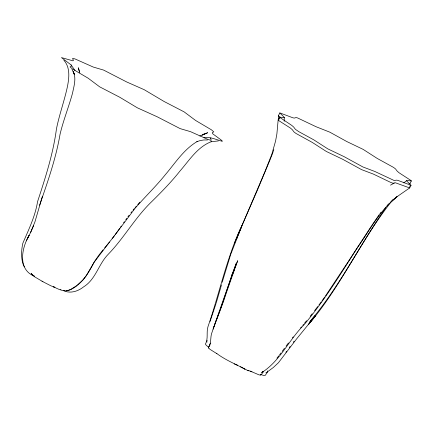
<?xml version="1.0" encoding="UTF-8"?>
<svg xmlns="http://www.w3.org/2000/svg" width="433" height="433" viewBox="0 0 433 433"><rect width="100%" height="100%" fill="white"/><g stroke="black" fill="none" stroke-linecap="round" stroke-linejoin="round"><path stroke-width="0.65" d="M284.189 121.327L284.319 117.419L279.848 112.916L293.19 117.895L294.646 118.057L295.955 117.543L297.471 117.895L316.063 126.728L329.87 132.189L346.811 141.559L363.119 149.363L377.192 158.413L393.554 167.419L395.508 168.902L397.202 171.149L399.069 172.772L411.09 180.572L411.35 180.962L409.964 183.608L408.925 183.662M279.426 119.135L279.539 117.24L279.859 117.121L283.474 117.684L284.319 117.419M210.07 321.486L215.878 304.02M220.743 287.496L221.469 284.892M222.194 282.289L230.729 254.377L241.939 225.636L238.128 234.978M220.576 288.107L216.089 303.392M39.625 205.188C47.652 181.898 55.9 158.662 60.052 134.273C63.342 120.325 68.733 107.005 72.517 93.203C73.935 86.183 76.522 78.416 73.274 71.499L74.444 74.692L71.997 69.415M273.25 151.48L273.818 149.704M213.123 329.145L214.037 326.314M225.533 294.186L232.061 274.554L236.266 263.361C227.904 286.927 219.439 310.521 211.396 334.168C210.357 338.595 211.336 343.737 208.322 347.466L209.983 349.344L216.906 353.669L216.489 353.323C222.908 358.161 230.313 361.809 237.549 365.311L234.269 363.904M42.418 196.198L34.905 221.983L30.678 232.304L33.601 225.647M222.6 303.127L225.328 294.819M213.999 326.958L214.925 324.144M226.546 292.194L237.652 260.715L235.081 267.556M223.796 300.453L226.34 292.822M232.586 274.441L233.23 272.541M220.305 309.714L222.389 303.728M223.585 301.087L215.141 323.581M271.063 157.395L273.028 152.075M217.794 316.474L220.099 310.315M233.447 271.908L234.145 270.046M214.676 324.604L215.315 322.899M231.763 275.328L232.061 274.554M215.97 321.172L217.566 317.064M278.69 119.08L278.387 115.752L279.848 112.916M234.459 243.227L264.872 171.804L271.864 154.132L275.577 141.039L276.887 133.9L278.154 119.887L279.539 117.24L291.82 125.435L293.688 127.058L295.382 129.305L298.781 131.648L313.698 139.794L327.77 148.844L344.078 156.643L362.935 166.97L374.826 171.473L394.333 180.588L396.244 180.144L397.7 180.312L411.041 185.292L406.576 180.788L407.415 180.518L411.35 180.962M237.571 236.353L236.337 239.373L237.625 236.223M238.063 235.141L239.785 230.913M240.277 229.707L241.755 226.08M267.648 370.913L267.037 372.348L265.83 372.883M240.553 228.283C226.291 259.832 219.244 293.85 208.046 326.46C206.113 332.208 208.511 338.85 205.388 344.143L206.417 345.485L208.571 347.104M270.809 158.013L257.44 190.071L241.998 225.474M26.359 240.862L30.732 232.18M27.712 238.096L29.141 235.335C21.774 247.557 17.331 269.407 34.196 276.092M207.169 340.419L206.774 341.496L207.061 342.059M263.048 371.325L262.149 372.32L261.24 372.364M86.524 275.301L94.367 261.732L98.664 255.432M348.072 261.857L371.519 225.939M347.715 262.414L325.524 295.891M371.893 225.376L379.146 214.736M209.101 346.709L209.475 346.167M385.863 207.51C360.97 243.362 341.388 282.819 313.865 316.842M123.589 222.8L124.352 221.707M118.339 230.313L119.822 228.191M120.563 227.136L121.305 226.075M321.281 301.85L318.926 305M322.049 300.767L324.755 296.973M125.781 219.72L126.847 218.237M115.416 234.383L117.976 230.821M285.899 352.294L286.646 351.255M86.21 275.799L82.849 280.075L77.48 284.925M282.192 351.342L284.454 348.256M289.304 347.591L290.105 346.514M379.914 213.702L381.072 212.159M112.488 238.274L114.317 235.844M286.056 346.129L288.459 342.936M387.026 205.973L388.58 203.921M278.83 355.829L276.92 358.199M279.572 354.849L281.06 352.884M127.941 216.744L129.083 215.233M210.768 343.136L209.853 344.349L209.875 345.296M314.58 310.683L317.741 306.548M99.022 254.972L103.076 249.852M293.309 342.232L294.11 341.215M292.443 337.892L293.238 336.885M314.737 315.754L309.817 321.881L313.054 317.854M130.983 212.722L131.8 211.71M133.028 210.194L134.257 208.674M306.564 320.734L304.491 323.267M310.185 316.252L312.198 313.763M109.56 241.977L104.645 247.941M300.599 327.949L301.465 326.91M302.759 325.351L303.625 324.306M393.359 199.158C361.501 238.421 341.507 286.067 308.431 324.534L315.814 315.338L296.324 339.272L278.435 362.735L273.375 367.455L267.81 371.579L265.24 375.379L263.562 375.406L261.029 374.621M135.101 207.661L136.417 206.135M137.732 204.603L139.864 202.2M262.62 372.364L263.681 371.281L261.31 374.556L260.114 375.054L259.01 374.854L250.388 371.184L251.14 371.422L247.2 370.226L237.224 365.171M403.789 182.894L406.771 180.539M263.61 371.357C280.768 359.542 289.417 339.385 303.971 324.874C324.317 300.719 340.782 273.694 357.772 247.162C370.031 229.799 379.985 210.037 397.034 196.663L390.988 201.875L396.888 196.799L409.661 187.938L411.041 185.292L409.412 186.342M75.753 286.213L76.619 285.569M75.207 286.592L71.023 289.228L68.484 290.218M390.523 185.14L394.49 182.91L395.437 182.786L409.661 187.938L409.369 187.31M394.219 183.083L392.953 183.235L390.501 182.325L373.441 174.12L361.555 169.617L342.698 159.29L326.385 151.49L312.312 142.441L295.955 133.429L293.996 131.951L292.302 129.705L290.44 128.081L279.204 120.894L278.154 119.887L278.473 119.768M202.059 135.21L207.678 132.709L199.857 136.016M202.904 134.441L204.565 133.84M210.866 137.889L210.384 138.365L211.19 139.87L211.093 140.449L206.925 138.993L190.531 131.659L180.144 128.617L157.168 116.775L137.342 107.812L119.719 97.225L99.687 86.849L88.213 78.249L72.408 68.912L70.043 66.861L71.559 66.005L71.099 64.928L61.454 57.594L72.955 60.837L73.437 60.355L72.522 58.466L74.828 58.856L93.29 67.061L103.676 70.108L126.653 81.945L144.211 89.696L164.102 101.495L184.133 111.876L195.608 120.471L211.412 129.813L213.778 131.859L212.262 132.72L212.722 133.792L221.057 139.913L222.367 141.131L222.01 141.25C216.089 139.637 210.33 136.584 203.97 137.77M67.965 290.375L66.466 290.57M218.351 140.925L210.947 141.759L211.32 141.678C197.508 146.911 189.226 160.437 179.895 171.138C171.311 181.99 161.612 191.873 151.772 201.578C135.193 217.453 124.125 237.906 108.169 254.344C98.524 264.125 95.774 279.415 83.612 286.863C77.945 291.377 70.276 293.904 63.375 290.57M207.51 139.967L203.856 139.973L200.268 140.525L196.863 141.694L197.112 141.564C183.673 149.537 175.1 163.225 165.173 174.889C155.593 186.796 144.47 197.334 134.549 208.939C121.294 226.876 107.573 244.472 94.156 262.257C88.527 272.958 82.102 284.097 70.752 289.574C64.912 292.8 58.536 289.244 53.232 286.662L54.931 287.404L50.785 285.758L42.91 281.715L34.57 276.779L31.149 273.526L33.06 275.345M64.652 290.521L63.38 290.294M60.588 289.52L60.945 289.628M247.746 370.448L248.915 370.837M240.504 366.746L244.954 369.143L244.342 368.813M42.023 281.169L42.91 281.715M34.705 276.406L32.443 274.982L33.579 275.761M280.286 117.516L278.387 115.752M71.099 64.928L74.979 70.471M63.884 60.241C70.39 67.526 69.161 77.875 67.413 86.687C64.36 100.959 59.272 114.707 56.436 129.034C53.113 153.991 45.357 177.839 37.557 201.654C35.225 216.419 28.583 229.717 22.83 243.281C21.271 250.409 20.881 258.263 23.447 265.202M409.71 183.219L409.964 183.608M23.766 265.759L24.405 266.874M208.549 348.094L208.381 347.623L208.489 347.943M79.293 71.342L78.378 67.781L79.748 72.814M262.604 371.979L262.149 372.32L262.604 371.979M261.223 374.626L260.763 374.967L261.223 374.626M251.854 371.758L251.005 371.406L251.854 371.758"/></g></svg>
